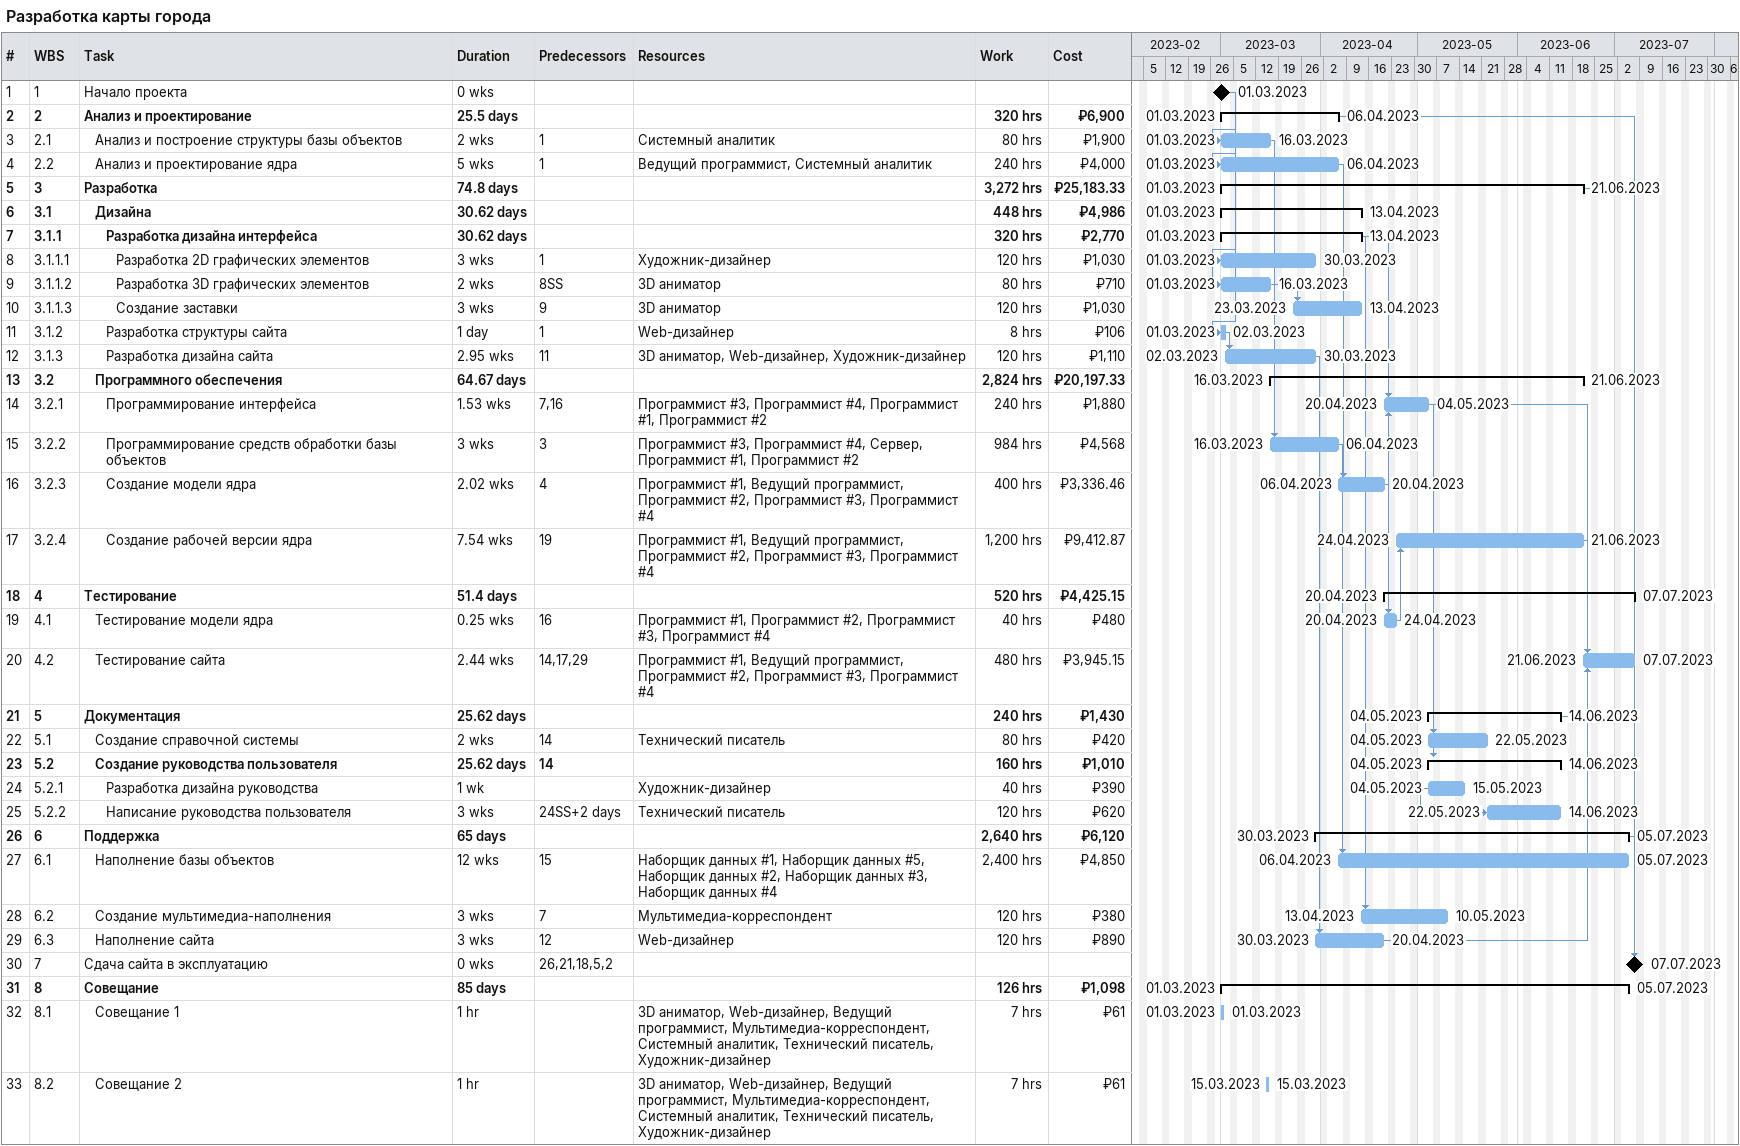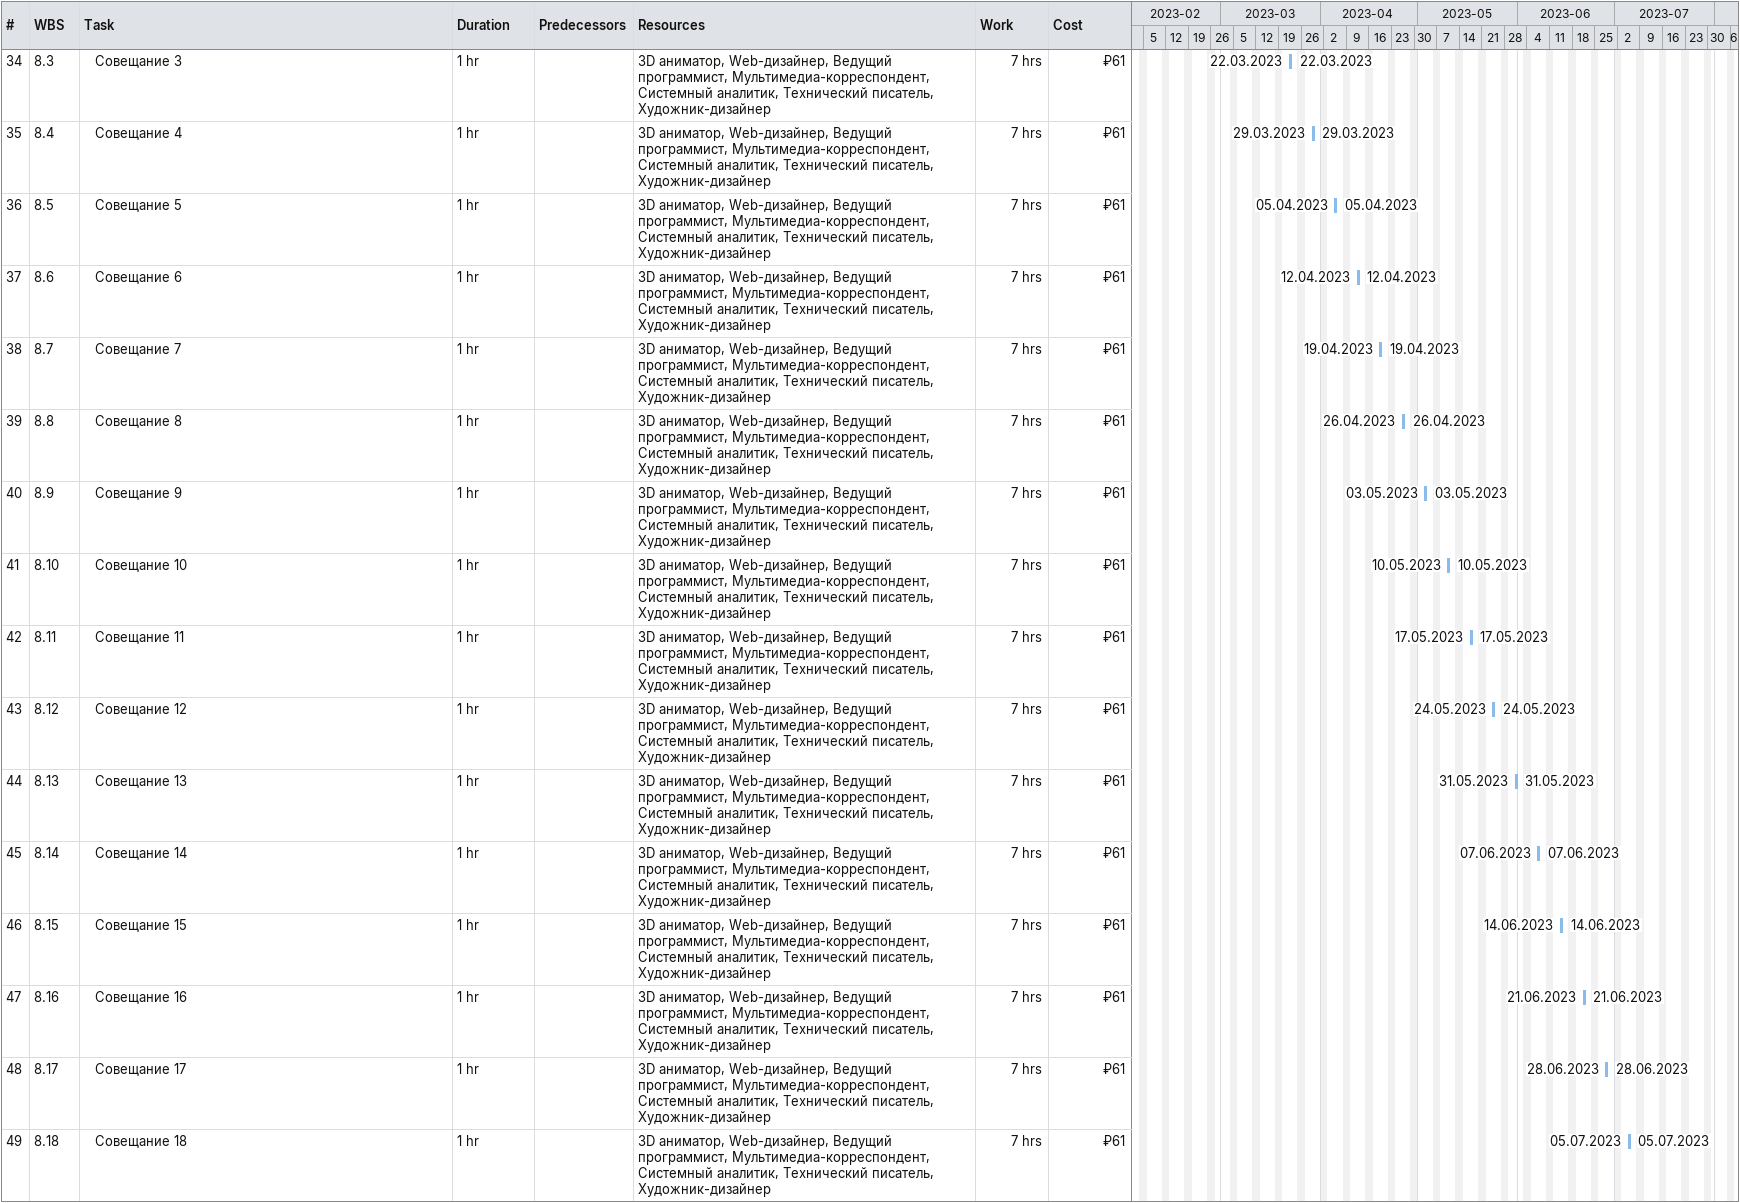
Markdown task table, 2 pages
Разработка карты города

| ID | WBS | Task | Duration | Start | Finish | Predecessors | Resources | Work (h) | Cost (₽) |
|---|---|---|---|---|---|---|---|---|---|
| 1 | 1 | Начало проекта | 0w | 2023-03-01 | 2023-03-01 |  |  |  |  |
| 2 | 2 | **Анализ и проектирование** | 25.5d | 2023-03-01 | 2023-04-06 |  |  | 320 | 6900 |
| 3 | 2.1 | Анализ и построение структуры базы объектов | 2w | 2023-03-01 | 2023-03-16 | 1 | Системный аналитик | 80 | 1900 |
| 4 | 2.2 | Анализ и проектирование ядра | 5w | 2023-03-01 | 2023-04-06 | 1 | Ведущий программист, Системный аналитик | 240 | 4000 |
| 5 | 3 | **Разработка** | 74.8d | 2023-03-01 | 2023-06-21 |  |  | 3272 | 25183.33 |
| 6 | 3.1 | **Дизайна** | 30.62d | 2023-03-01 | 2023-04-13 |  |  | 448 | 4986 |
| 7 | 3.1.1 | **Разработка дизайна интерфейса** | 30.62d | 2023-03-01 | 2023-04-13 |  |  | 320 | 2770 |
| 8 | 3.1.1.1 | Разработка 2D графических элементов | 3w | 2023-03-01 | 2023-03-30 | 1 | Художник-дизайнер | 120 | 1030 |
| 9 | 3.1.1.2 | Разработка 3D графических элементов | 2w | 2023-03-01 | 2023-03-16 | 8SS | 3D аниматор | 80 | 710 |
| 10 | 3.1.1.3 | Создание заставки | 3w | 2023-03-23 | 2023-04-13 | 9 | 3D аниматор | 120 | 1030 |
| 11 | 3.1.2 | Разработка структуры сайта | 1d | 2023-03-01 | 2023-03-02 | 1 | Web-дизайнер | 8 | 106 |
| 12 | 3.1.3 | Разработка дизайна сайта | 2.95w | 2023-03-02 | 2023-03-30 | 11 | 3D аниматор, Web-дизайнер, Художник-дизайнер | 120 | 1110 |
| 13 | 3.2 | **Программного обеспечения** | 64.67d | 2023-03-16 | 2023-06-21 |  |  | 2824 | 20197.33 |
| 14 | 3.2.1 | Программирование интерфейса | 1.53w | 2023-04-20 | 2023-05-04 | 7, 16 | Программист #3, Программист #4, Программист #1, Программист #2 | 240 | 1880 |
| 15 | 3.2.2 | Программирование средств обработки базы объектов | 3w | 2023-03-16 | 2023-04-06 | 3 | Программист #3, Программист #4, Сервер, Программист #1, Программист #2 | 984 | 4568 |
| 16 | 3.2.3 | Создание модели ядра | 2.02w | 2023-04-06 | 2023-04-20 | 4 | Программист #1, Ведущий программист, Программист #2, Программист #3, Программист #4 | 400 | 3336.46 |
| 17 | 3.2.4 | Создание рабочей версии ядра | 7.54w | 2023-04-24 | 2023-06-21 | 19 | Программист #1, Ведущий программист, Программист #2, Программист #3, Программист #4 | 1200 | 9412.87 |
| 18 | 4 | **Тестирование** | 51.4d | 2023-04-20 | 2023-07-07 |  |  | 520 | 4425.15 |
| 19 | 4.1 | Тестирование модели ядра | 0.25w | 2023-04-20 | 2023-04-24 | 16 | Программист #1, Программист #2, Программист #3, Программист #4 | 40 | 480 |
| 20 | 4.2 | Тестирование сайта | 2.44w | 2023-06-21 | 2023-07-07 | 14, 17, 29 | Программист #1, Ведущий программист, Программист #2, Программист #3, Программист #4 | 480 | 3945.15 |
| 21 | 5 | **Документация** | 25.62d | 2023-05-04 | 2023-06-14 |  |  | 240 | 1430 |
| 22 | 5.1 | Создание справочной системы | 2w | 2023-05-04 | 2023-05-22 | 14 | Технический писатель | 80 | 420 |
| 23 | 5.2 | **Создание руководства пользователя** | 25.62d | 2023-05-04 | 2023-06-14 | 14 |  | 160 | 1010 |
| 24 | 5.2.1 | Разработка дизайна руководства | 1w | 2023-05-04 | 2023-05-15 |  | Художник-дизайнер | 40 | 390 |
| 25 | 5.2.2 | Написание руководства пользователя | 3w | 2023-05-22 | 2023-06-14 | 24SS+2d | Технический писатель | 120 | 620 |
| 26 | 6 | **Поддержка** | 65d | 2023-03-30 | 2023-07-05 |  |  | 2640 | 6120 |
| 27 | 6.1 | Наполнение базы объектов | 12w | 2023-04-06 | 2023-07-05 | 15 | Наборщик данных #1, Наборщик данных #5, Наборщик данных #2, Наборщик данных #3, Наборщик данных #4 | 2400 | 4850 |
| 28 | 6.2 | Создание мультимедиа-наполнения | 3w | 2023-04-13 | 2023-05-10 | 7 | Мультимедиа-корреспондент | 120 | 380 |
| 29 | 6.3 | Наполнение сайта | 3w | 2023-03-30 | 2023-04-20 | 12 | Web-дизайнер | 120 | 890 |
| 30 | 7 | Сдача сайта в эксплуатацию | 0w | 2023-07-07 | 2023-07-07 | 26, 21, 18, 5, 2 |  |  |  |
| 31 | 8 | **Совещание** | 85d | 2023-03-01 | 2023-07-05 |  |  | 126 | 1098 |
| 32 | 8.1 | Совещание 1 | 1h | 2023-03-01 | 2023-03-01 |  | 3D аниматор, Web-дизайнер, Ведущий программист, Мультимедиа-корреспондент, Системный аналитик, Технический писатель, Художник-дизайнер | 7 | 61 |
| 33 | 8.2 | Совещание 2 | 1h | 2023-03-15 | 2023-03-15 |  | 3D аниматор, Web-дизайнер, Ведущий программист, Мультимедиа-корреспондент, Системный аналитик, Технический писатель, Художник-дизайнер | 7 | 61 |
| 34 | 8.3 | Совещание 3 | 1h | 2023-03-22 | 2023-03-22 |  | 3D аниматор, Web-дизайнер, Ведущий программист, Мультимедиа-корреспондент, Системный аналитик, Технический писатель, Художник-дизайнер | 7 | 61 |
| 35 | 8.4 | Совещание 4 | 1h | 2023-03-29 | 2023-03-29 |  | 3D аниматор, Web-дизайнер, Ведущий программист, Мультимедиа-корреспондент, Системный аналитик, Технический писатель, Художник-дизайнер | 7 | 61 |
| 36 | 8.5 | Совещание 5 | 1h | 2023-04-05 | 2023-04-05 |  | 3D аниматор, Web-дизайнер, Ведущий программист, Мультимедиа-корреспондент, Системный аналитик, Технический писатель, Художник-дизайнер | 7 | 61 |
| 37 | 8.6 | Совещание 6 | 1h | 2023-04-12 | 2023-04-12 |  | 3D аниматор, Web-дизайнер, Ведущий программист, Мультимедиа-корреспондент, Системный аналитик, Технический писатель, Художник-дизайнер | 7 | 61 |
| 38 | 8.7 | Совещание 7 | 1h | 2023-04-19 | 2023-04-19 |  | 3D аниматор, Web-дизайнер, Ведущий программист, Мультимедиа-корреспондент, Системный аналитик, Технический писатель, Художник-дизайнер | 7 | 61 |
| 39 | 8.8 | Совещание 8 | 1h | 2023-04-26 | 2023-04-26 |  | 3D аниматор, Web-дизайнер, Ведущий программист, Мультимедиа-корреспондент, Системный аналитик, Технический писатель, Художник-дизайнер | 7 | 61 |
| 40 | 8.9 | Совещание 9 | 1h | 2023-05-03 | 2023-05-03 |  | 3D аниматор, Web-дизайнер, Ведущий программист, Мультимедиа-корреспондент, Системный аналитик, Технический писатель, Художник-дизайнер | 7 | 61 |
| 41 | 8.10 | Совещание 10 | 1h | 2023-05-10 | 2023-05-10 |  | 3D аниматор, Web-дизайнер, Ведущий программист, Мультимедиа-корреспондент, Системный аналитик, Технический писатель, Художник-дизайнер | 7 | 61 |
| 42 | 8.11 | Совещание 11 | 1h | 2023-05-17 | 2023-05-17 |  | 3D аниматор, Web-дизайнер, Ведущий программист, Мультимедиа-корреспондент, Системный аналитик, Технический писатель, Художник-дизайнер | 7 | 61 |
| 43 | 8.12 | Совещание 12 | 1h | 2023-05-24 | 2023-05-24 |  | 3D аниматор, Web-дизайнер, Ведущий программист, Мультимедиа-корреспондент, Системный аналитик, Технический писатель, Художник-дизайнер | 7 | 61 |
| 44 | 8.13 | Совещание 13 | 1h | 2023-05-31 | 2023-05-31 |  | 3D аниматор, Web-дизайнер, Ведущий программист, Мультимедиа-корреспондент, Системный аналитик, Технический писатель, Художник-дизайнер | 7 | 61 |
| 45 | 8.14 | Совещание 14 | 1h | 2023-06-07 | 2023-06-07 |  | 3D аниматор, Web-дизайнер, Ведущий программист, Мультимедиа-корреспондент, Системный аналитик, Технический писатель, Художник-дизайнер | 7 | 61 |
| 46 | 8.15 | Совещание 15 | 1h | 2023-06-14 | 2023-06-14 |  | 3D аниматор, Web-дизайнер, Ведущий программист, Мультимедиа-корреспондент, Системный аналитик, Технический писатель, Художник-дизайнер | 7 | 61 |
| 47 | 8.16 | Совещание 16 | 1h | 2023-06-21 | 2023-06-21 |  | 3D аниматор, Web-дизайнер, Ведущий программист, Мультимедиа-корреспондент, Системный аналитик, Технический писатель, Художник-дизайнер | 7 | 61 |
| 48 | 8.17 | Совещание 17 | 1h | 2023-06-28 | 2023-06-28 |  | 3D аниматор, Web-дизайнер, Ведущий программист, Мультимедиа-корреспондент, Системный аналитик, Технический писатель, Художник-дизайнер | 7 | 61 |
| 49 | 8.18 | Совещание 18 | 1h | 2023-07-05 | 2023-07-05 |  | 3D аниматор, Web-дизайнер, Ведущий программист, Мультимедиа-корреспондент, Системный аналитик, Технический писатель, Художник-дизайнер | 7 | 61 |
